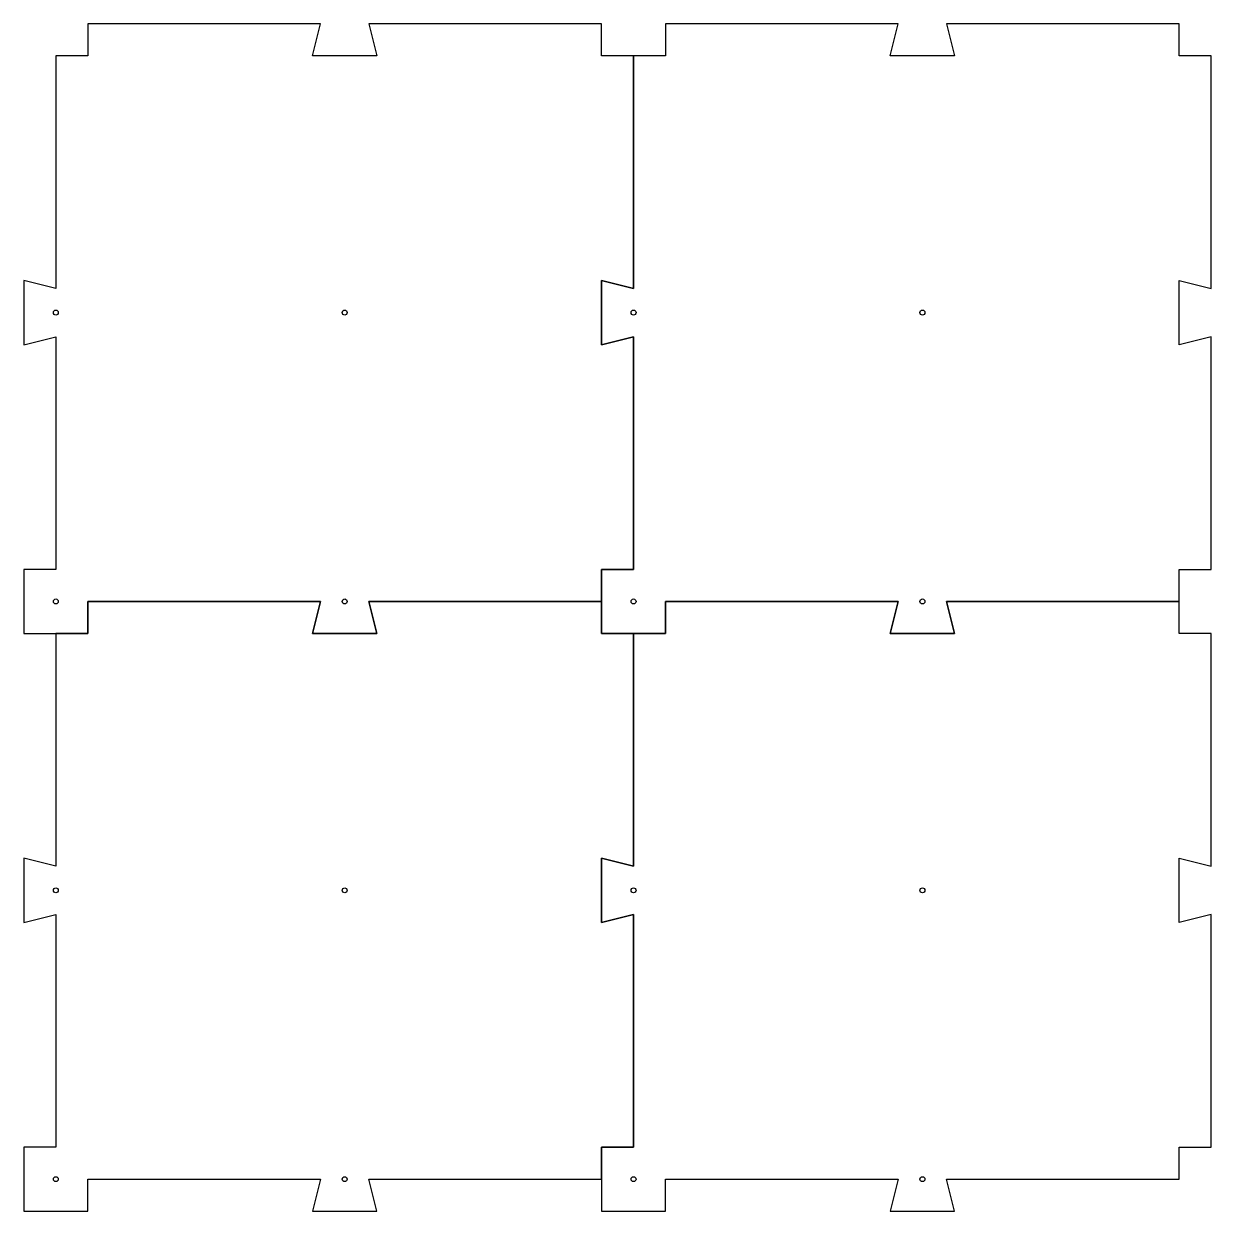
# Model space of a CAD drawing. Header units: millimetres. Extents: x -740 to 0, y -380 to 360.
import ezdxf

# ---------------------------------------------------------------- set-up
doc = ezdxf.new("R2010")
doc.units = ezdxf.units.MM
doc.layers.get('0').update_dxf_attribs({"linetype": 'CONTINUOUS'})

msp = doc.modelspace()

# ---------------------------------------------------------------- linework, layer by layer
for points in [[(-700, 360), (-700, 340), (-720, 340), (-720, 195), (-740, 200), (-740, 160), (-720, 165), (-720, 20), (-740, 20), (-740, -20), (-700, -20), (-700, 0), (-555, 0), (-560, -20), (-520, -20), (-525, 0), (-380, 0), (-380, 20), (-360, 20), (-360, 165), (-380, 160), (-380, 200), (-360, 195), (-360, 340), (-380, 340), (-380, 360), (-525, 360), (-520, 340), (-560, 340), (-555, 360)], [(-340, 360), (-340, 340), (-360, 340), (-360, 195), (-380, 200), (-380, 160), (-360, 165), (-360, 20), (-380, 20), (-380, -20), (-340, -20), (-340, 0), (-195, 0), (-200, -20), (-160, -20), (-165, 0), (-20, 0), (-20, 20), (0, 20), (0, 165), (-20, 160), (-20, 200), (0, 195), (0, 340), (-20, 340), (-20, 360), (-165, 360), (-160, 340), (-200, 340), (-195, 360)], [(-700, 0), (-700, -20), (-720, -20), (-720, -165), (-740, -160), (-740, -200), (-720, -195), (-720, -340), (-740, -340), (-740, -380), (-700, -380), (-700, -360), (-555, -360), (-560, -380), (-520, -380), (-525, -360), (-380, -360), (-380, -340), (-360, -340), (-360, -195), (-380, -200), (-380, -160), (-360, -165), (-360, -20), (-380, -20), (-380, 0), (-525, 0), (-520, -20), (-560, -20), (-555, 0)], [(-340, 0), (-340, -20), (-360, -20), (-360, -165), (-380, -160), (-380, -200), (-360, -195), (-360, -340), (-380, -340), (-380, -380), (-340, -380), (-340, -360), (-195, -360), (-200, -380), (-160, -380), (-165, -360), (-20, -360), (-20, -340), (0, -340), (0, -195), (-20, -200), (-20, -160), (0, -165), (0, -20), (-20, -20), (-20, 0), (-165, 0), (-160, -20), (-200, -20), (-195, 0)]]:
    msp.add_lwpolyline(points, close=True)
for centre in [(-720, 180), (-540, 180), (-360, 180), (-180, 180), (-720, 0), (-540, 0), (-360, 0), (-180, 0), (-720, -180), (-540, -180), (-360, -180), (-180, -180), (-720, -360), (-540, -360), (-360, -360), (-180, -360)]:
    msp.add_circle(centre, 1.55)

doc.saveas('drawing.dxf')
